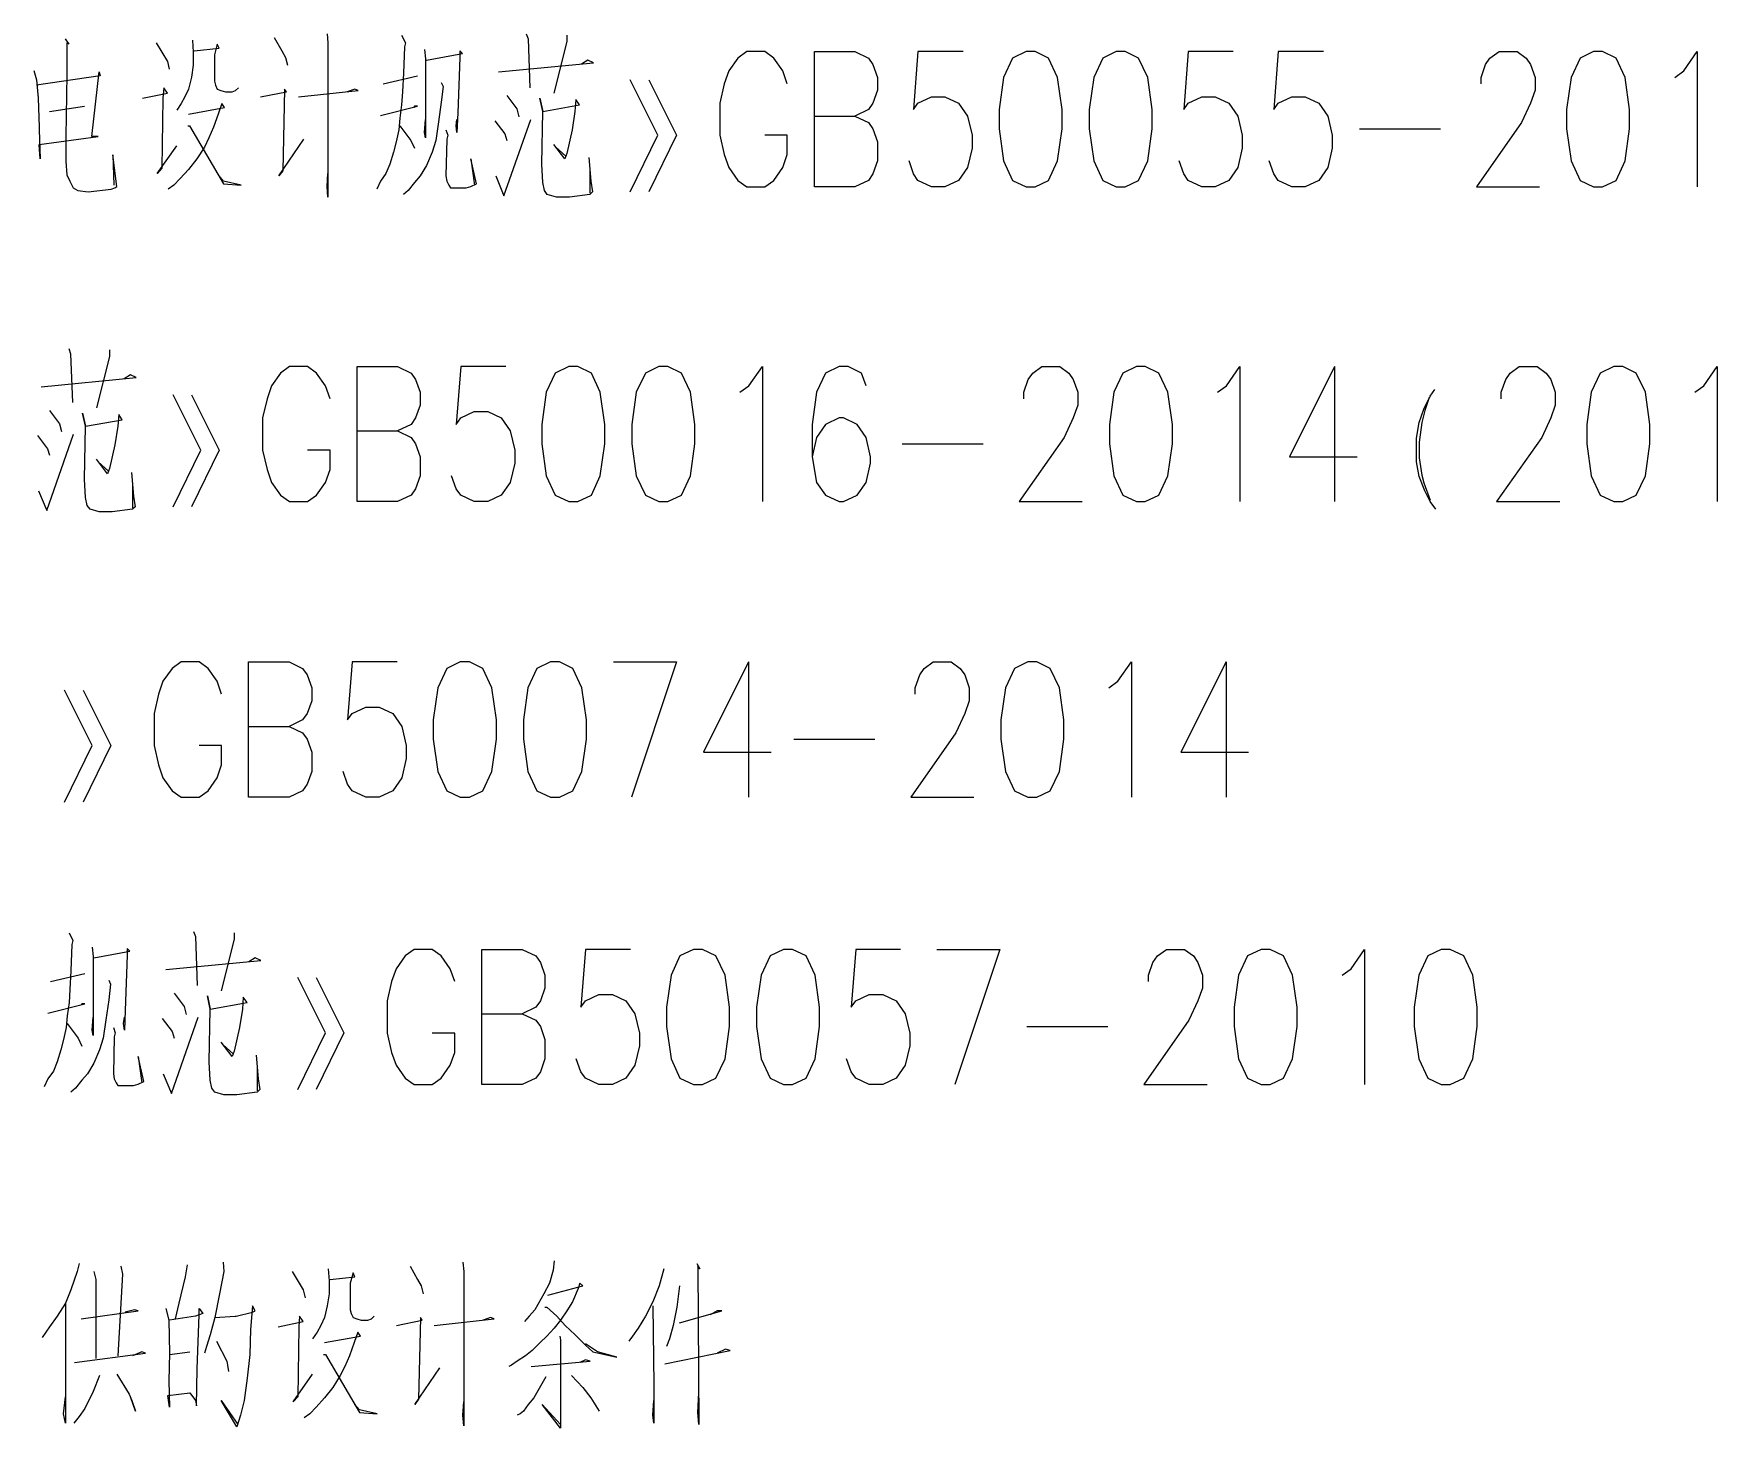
# Model space of a CAD drawing. Header units: millimetres. Extents: x 0 to 586, y 0 to 414.
# Drawn here: x 66.75 to 111.39, y 166.59 to 203.57 of the extents above; entities that cross this region are included whole.
import ezdxf

# ---------------------------------------------------------------- set-up
doc = ezdxf.new("R2010")
doc.units = ezdxf.units.MM

msp = doc.modelspace()

# ---------------------------------------------------------------- linework, layer by layer
at = {"color": 0, "lineweight": 0}
for points in [[(67.578111, 203.429306), (67.676889, 203.291722), (67.6275, 203.327), (67.6275, 202.487389), (67.602806, 200.846972), (67.602806, 200.18375), (67.6275, 199.830972), (67.701583, 199.658111), (67.796833, 199.481722), (67.920306, 199.414694), (68.188417, 199.379417), (68.80225, 199.449972), (68.8975, 199.481722), (68.946889, 199.517), (68.848111, 200.356611), (68.872806, 199.552278)], [(69.998167, 203.327), (70.290972, 202.836639), (70.340361, 202.6285)], [(70.954194, 203.397556), (70.975361, 203.080056), (70.975361, 202.730806), (70.9295, 202.416833), (70.855417, 202.102861), (70.756639, 201.894722), (70.657861, 201.718333), (70.537917, 201.545472)], [(71.000056, 203.115333), (71.663278, 203.185889), (71.613889, 203.291722), (71.539806, 203.013028), (71.539806, 202.766083), (71.539806, 202.557944), (71.539806, 202.314528), (71.5645, 202.208694), (71.613889, 202.102861), (71.709139, 202.067583), (71.832611, 202.032306), (72.005472, 202.032306), (72.100722, 202.067583), (72.174806, 202.138139)], [(73.127306, 203.464583), (73.324861, 203.115333), (73.423639, 202.942472), (73.473028, 202.730806)], [(74.524306, 203.570417), (74.549, 203.327), (74.549, 199.238306), (74.524306, 199.517), (74.549, 199.86625)], [(76.503389, 203.535139), (76.602167, 203.327), (76.577472, 203.221167), (76.552778, 202.522667), (76.528083, 202.032306), (76.503389, 201.683056), (76.454, 201.333806), (76.429306, 201.019833), (76.355222, 200.705861), (76.284667, 200.427167), (76.185889, 200.113194), (76.087111, 199.86625), (75.942472, 199.658111), (75.843694, 199.449972)], [(77.113694, 203.150611), (77.138389, 202.907194), (77.138389, 201.160944), (77.138389, 200.811694), (77.113694, 200.949278), (77.138389, 201.298528)], [(79.805389, 203.570417), (79.854778, 203.429306), (79.904167, 202.138139)], [(80.881361, 203.535139), (80.881361, 203.362278), (80.539167, 201.997028)], [(77.163083, 202.871917), (78.119111, 203.048306), (78.045028, 203.115333), (78.045028, 202.942472), (77.995639, 201.474917), (77.970944, 200.949278), (77.94625, 201.125667), (77.970944, 201.298528)], [(79.071611, 202.557944), (81.590444, 202.801361), (81.442278, 202.871917), (81.272944, 202.766083)], [(86.730417, 202.240444), (86.614, 202.582639), (86.374111, 202.921306), (86.134222, 203.094167), (85.657972, 203.094167), (85.418083, 202.921306), (85.178194, 202.582639), (85.05825, 202.240444), (84.941833, 201.728917), (84.941833, 200.875194), (85.05825, 200.363667), (85.178194, 200.021472), (85.418083, 199.679278), (85.657972, 199.509944), (86.134222, 199.509944), (86.374111, 199.679278), (86.614, 200.021472), (86.730417, 200.363667), (86.730417, 200.875194), (86.134222, 200.875194)], [(87.450083, 199.509944), (87.450083, 203.094167), (88.522528, 203.094167), (88.882361, 202.921306), (89.002306, 202.751972), (89.12225, 202.409778), (89.12225, 202.071111), (89.002306, 201.728917), (88.882361, 201.559583), (88.522528, 201.386722)], [(91.390611, 203.094167), (90.194694, 203.094167), (90.07475, 201.559583), (90.194694, 201.728917), (90.554528, 201.89825), (90.910833, 201.89825), (91.270667, 201.728917), (91.510556, 201.386722), (91.6305, 200.875194), (91.6305, 200.533), (91.510556, 200.021472), (91.270667, 199.679278), (90.910833, 199.509944), (90.554528, 199.509944), (90.194694, 199.679278), (90.07475, 199.852139), (89.958333, 200.194333)], [(98.555528, 203.094167), (97.363139, 203.094167), (97.243194, 201.559583), (97.363139, 201.728917), (97.719444, 201.89825), (98.079278, 201.89825), (98.439111, 201.728917), (98.675472, 201.386722), (98.795417, 200.875194), (98.795417, 200.533), (98.675472, 200.021472), (98.439111, 199.679278), (98.079278, 199.509944), (97.719444, 199.509944), (97.363139, 199.679278), (97.243194, 199.852139), (97.12325, 200.194333)], [(100.947361, 203.094167), (99.751444, 203.094167), (99.6315, 201.559583), (99.751444, 201.728917), (100.111278, 201.89825), (100.467583, 201.89825), (100.827417, 201.728917), (101.063778, 201.386722), (101.183722, 200.875194), (101.183722, 200.533), (101.063778, 200.021472), (100.827417, 199.679278), (100.467583, 199.509944), (100.111278, 199.509944), (99.751444, 199.679278), (99.6315, 199.852139), (99.511556, 200.194333)], [(105.127778, 202.240444), (105.127778, 202.409778), (105.247722, 202.751972), (105.364139, 202.921306), (105.604028, 203.094167), (106.083806, 203.094167), (106.320167, 202.921306), (106.440111, 202.751972), (106.560056, 202.409778), (106.560056, 202.071111), (106.440111, 201.728917), (106.200222, 201.217389), (105.007833, 199.509944), (106.68, 199.509944)], [(110.264222, 202.409778), (110.500583, 202.582639), (110.860417, 203.094167), (110.860417, 199.509944)], [(66.745556, 202.593222), (66.819639, 202.346278), (66.869028, 201.859444), (66.893722, 201.090389), (66.893722, 201.019833), (66.918417, 200.250778), (66.893722, 200.635306), (68.456528, 200.846972), (68.287194, 200.846972), (68.481222, 202.557944), (68.505917, 202.452111), (66.819639, 202.208694)], [(76.013028, 202.243972), (76.919667, 202.452111)], [(77.554667, 202.27925), (77.604056, 202.173417), (77.554667, 201.753611), (77.480583, 201.2315), (77.410028, 200.741139), (77.31125, 200.427167), (77.163083, 200.077917), (76.99375, 199.799222), (76.845583, 199.622833), (76.67625, 199.414694), (76.552778, 199.308861)], [(82.567639, 199.379417), (83.301417, 200.88225), (82.567639, 202.346278)], [(83.058, 202.346278), (83.791778, 200.88225), (83.058, 199.379417)], [(69.631278, 201.859444), (70.290972, 201.997028), (70.195722, 202.138139), (70.171028, 201.859444), (70.146333, 200.007361), (70.022861, 199.86625), (70.537917, 200.600028)], [(72.760417, 201.894722), (73.448333, 202.032306), (73.398944, 202.102861), (73.349556, 199.936806), (73.250778, 199.799222), (73.910472, 200.776417)], [(73.765833, 201.894722), (75.353333, 202.067583), (75.258083, 202.102861), (75.060528, 202.032306)], [(79.290333, 201.93), (79.561972, 201.58075), (79.607833, 201.369083)], [(81.466972, 200.286056), (81.516361, 199.658111), (81.56575, 199.379417), (81.491667, 199.308861), (80.955444, 199.238306), (80.61325, 199.238306), (80.366306, 199.308861), (80.292222, 199.414694), (80.246361, 199.622833), (80.221667, 200.113194), (80.246361, 201.510194), (80.172278, 201.859444), (80.246361, 201.510194), (81.223556, 201.683056), (81.124778, 201.824167), (81.100083, 201.510194), (81.026, 201.019833), (80.881361, 200.391889), (80.831972, 200.250778), (80.539167, 200.635306)], [(67.161833, 201.510194), (68.093167, 201.647778)], [(70.855417, 201.439639), (71.807917, 201.616028), (71.733833, 201.718333), (71.638583, 201.439639), (71.515111, 201.090389), (71.391639, 200.811694), (71.271694, 200.56475), (71.074139, 200.250778), (70.855417, 199.972083), (70.633167, 199.728667), (70.463833, 199.552278), (70.315667, 199.449972)], [(75.942472, 201.404361), (76.919667, 201.647778), (76.845583, 201.647778), (76.820889, 201.616028)], [(87.450083, 201.386722), (88.522528, 201.386722), (88.882361, 201.217389), (89.002306, 201.044528), (89.12225, 200.705861), (89.12225, 200.194333), (89.002306, 199.852139), (88.882361, 199.679278), (88.522528, 199.509944), (87.450083, 199.509944)], [(70.830722, 201.125667), (70.880111, 201.125667), (71.783222, 199.587556), (72.248889, 199.552278), (71.783222, 199.658111), (71.663278, 199.799222)], [(76.454, 201.125667), (76.746806, 200.741139), (76.845583, 200.533)], [(77.678139, 201.019833), (77.727528, 200.88225), (77.702833, 200.776417), (77.678139, 199.799222), (77.702833, 199.658111), (77.752222, 199.552278), (77.798083, 199.481722), (77.896861, 199.481722), (78.214361, 199.481722), (78.337833, 199.517), (78.486, 199.587556), (78.337833, 200.250778), (78.436611, 199.552278)], [(78.972833, 201.26325), (79.240944, 200.914), (79.290333, 200.741139)], [(78.997528, 199.799222), (79.21625, 199.273583), (79.925333, 201.298528)], [(101.899861, 201.044528), (104.051806, 201.044528)], [(80.588556, 200.56475), (80.856667, 200.321333)], [(81.491667, 199.936806), (81.491667, 199.344139)], [(67.676889, 195.220167), (67.726278, 195.079056), (67.775667, 193.787889)], [(68.752861, 195.184889), (68.752861, 195.0085), (68.410667, 193.646778)], [(74.605444, 193.890194), (74.4855, 194.228861), (74.245611, 194.571056), (74.00925, 194.743917), (73.529472, 194.743917), (73.289583, 194.571056), (73.053222, 194.228861), (72.933278, 193.890194), (72.813333, 193.378667), (72.813333, 192.524944), (72.933278, 192.013417), (73.053222, 191.671222), (73.289583, 191.329028), (73.529472, 191.159694), (74.00925, 191.159694), (74.245611, 191.329028), (74.4855, 191.671222), (74.605444, 192.013417), (74.605444, 192.524944), (74.00925, 192.524944)], [(75.321583, 191.159694), (75.321583, 194.743917), (76.397556, 194.743917), (76.753861, 194.571056), (76.873806, 194.401722), (76.99375, 194.059528), (76.99375, 193.717333), (76.873806, 193.378667), (76.753861, 193.205806), (76.397556, 193.036472)], [(79.262111, 194.743917), (78.069722, 194.743917), (77.949778, 193.205806), (78.069722, 193.378667), (78.426028, 193.548), (78.785861, 193.548), (79.145694, 193.378667), (79.382056, 193.036472), (79.502, 192.524944), (79.502, 192.18275), (79.382056, 191.671222), (79.145694, 191.329028), (78.785861, 191.159694), (78.426028, 191.159694), (78.069722, 191.329028), (77.949778, 191.501889), (77.829833, 191.840556)], [(85.474528, 194.059528), (85.714417, 194.228861), (86.070722, 194.743917), (86.070722, 191.159694)], [(88.818861, 194.228861), (88.698917, 194.571056), (88.342611, 194.743917), (88.102722, 194.743917), (87.742889, 194.571056), (87.506528, 194.059528), (87.386583, 193.205806), (87.386583, 192.352083), (87.506528, 191.671222), (87.742889, 191.329028), (88.102722, 191.159694), (88.222667, 191.159694), (88.578972, 191.329028), (88.818861, 191.671222), (88.938806, 192.18275), (88.938806, 192.352083), (88.818861, 192.863611), (88.578972, 193.205806), (88.222667, 193.378667), (88.102722, 193.378667), (87.742889, 193.205806), (87.506528, 192.863611), (87.386583, 192.352083)], [(92.999278, 193.890194), (92.999278, 194.059528), (93.119222, 194.401722), (93.239167, 194.571056), (93.479056, 194.743917), (93.955306, 194.743917), (94.195194, 194.571056), (94.315139, 194.401722), (94.431556, 194.059528), (94.431556, 193.717333), (94.315139, 193.378667), (94.07525, 192.863611), (92.879333, 191.159694), (94.5515, 191.159694)], [(98.135722, 194.059528), (98.375611, 194.228861), (98.731917, 194.743917), (98.731917, 191.159694)], [(101.240167, 194.743917), (100.047778, 192.352083), (101.839889, 192.352083)], [(101.240167, 194.743917), (101.240167, 191.159694)], [(105.660472, 193.890194), (105.660472, 194.059528), (105.780417, 194.401722), (105.900361, 194.571056), (106.14025, 194.743917), (106.6165, 194.743917), (106.856389, 194.571056), (106.976333, 194.401722), (107.096278, 194.059528), (107.096278, 193.717333), (106.976333, 193.378667), (106.736444, 192.863611), (105.540528, 191.159694), (107.212694, 191.159694)], [(110.796917, 194.059528), (111.036806, 194.228861), (111.393111, 194.743917), (111.393111, 191.159694)], [(66.943111, 194.207694), (69.461944, 194.451111), (69.317306, 194.521667), (69.144444, 194.415833)], [(70.442667, 191.025639), (71.176444, 192.528472), (70.442667, 193.996028)], [(70.9295, 193.996028), (71.663278, 192.528472), (70.9295, 191.025639)], [(103.928333, 190.958611), (103.780167, 191.16675), (103.635528, 191.445444), (103.487361, 191.829972), (103.413278, 192.2145), (103.413278, 192.842444), (103.487361, 193.26225), (103.610833, 193.6115), (103.780167, 193.96075), (103.903639, 194.137139)], [(103.755472, 193.925472), (103.635528, 193.576222), (103.561444, 193.26225), (103.487361, 192.740139), (103.487361, 192.320333), (103.561444, 191.86525), (103.610833, 191.657111), (103.780167, 191.202028)], [(67.165361, 193.576222), (67.433472, 193.226972), (67.482861, 193.018833)], [(69.342, 191.935806), (69.391389, 191.307861), (69.43725, 191.025639), (69.366694, 190.958611), (68.826944, 190.888056), (68.48475, 190.888056), (68.241333, 190.958611), (68.16725, 191.060917), (68.117861, 191.272583), (68.093167, 191.759417), (68.117861, 193.159944), (68.043778, 193.509194), (68.117861, 193.159944), (69.095056, 193.332806), (68.999806, 193.473917), (68.975111, 193.159944), (68.901028, 192.669583), (68.752861, 192.041639), (68.703472, 191.900528), (68.410667, 192.285056)], [(66.847861, 192.913), (67.115972, 192.56375), (67.165361, 192.390889)], [(66.872556, 191.445444), (67.091278, 190.923333), (67.800361, 192.948278)], [(75.321583, 193.036472), (76.397556, 193.036472), (76.753861, 192.863611), (76.873806, 192.694278), (76.99375, 192.352083), (76.99375, 191.840556), (76.873806, 191.501889), (76.753861, 191.329028), (76.397556, 191.159694), (75.321583, 191.159694)], [(89.774889, 192.694278), (91.923306, 192.694278)], [(68.460056, 192.2145), (68.728167, 191.971083)], [(69.366694, 191.586556), (69.366694, 190.993889)], [(71.726778, 186.055), (71.610361, 186.397194), (71.370472, 186.735861), (71.130583, 186.908722), (70.654333, 186.908722), (70.414444, 186.735861), (70.174556, 186.397194), (70.054611, 186.055), (69.938194, 185.543472), (69.938194, 184.68975), (70.054611, 184.178222), (70.174556, 183.836028), (70.414444, 183.493833), (70.654333, 183.3245), (71.130583, 183.3245), (71.370472, 183.493833), (71.610361, 183.836028), (71.726778, 184.178222), (71.726778, 184.68975), (71.130583, 184.68975)], [(72.446444, 183.3245), (72.446444, 186.908722), (73.518889, 186.908722), (73.878722, 186.735861), (73.998667, 186.566528), (74.118611, 186.224333), (74.118611, 185.882139), (73.998667, 185.543472), (73.878722, 185.370611), (73.518889, 185.201278)], [(76.386972, 186.908722), (75.191056, 186.908722), (75.071111, 185.370611), (75.191056, 185.543472), (75.550889, 185.712806), (75.907194, 185.712806), (76.267028, 185.543472), (76.506917, 185.201278), (76.626861, 184.68975), (76.626861, 184.347556), (76.506917, 183.836028), (76.267028, 183.493833), (75.907194, 183.3245), (75.550889, 183.3245), (75.191056, 183.493833), (75.071111, 183.666694), (74.954694, 184.005361)], [(82.119611, 186.908722), (83.791778, 186.908722), (82.599389, 183.3245)], [(85.703833, 186.908722), (84.507917, 184.520417), (86.300028, 184.520417)], [(85.703833, 186.908722), (85.703833, 183.3245)], [(90.124139, 186.055), (90.124139, 186.224333), (90.244083, 186.566528), (90.3605, 186.735861), (90.600389, 186.908722), (91.080167, 186.908722), (91.316528, 186.735861), (91.436472, 186.566528), (91.556417, 186.224333), (91.556417, 185.882139), (91.436472, 185.543472), (91.196583, 185.031944), (90.004194, 183.3245), (91.676361, 183.3245)], [(95.260583, 186.224333), (95.496944, 186.397194), (95.856778, 186.908722), (95.856778, 183.3245)], [(98.365028, 186.908722), (97.169111, 184.520417), (98.961222, 184.520417)], [(98.365028, 186.908722), (98.365028, 183.3245)], [(67.564, 183.193972), (68.297778, 184.693278), (67.564, 186.160833)], [(68.054361, 186.160833), (68.788139, 184.693278), (68.054361, 183.193972)], [(72.446444, 185.201278), (73.518889, 185.201278), (73.878722, 185.031944), (73.998667, 184.859083), (74.118611, 184.520417), (74.118611, 184.005361), (73.998667, 183.666694), (73.878722, 183.493833), (73.518889, 183.3245), (72.446444, 183.3245)], [(86.89975, 184.859083), (89.048167, 184.859083)], [(67.683944, 179.726167), (67.782722, 179.518028), (67.758028, 179.412194), (67.733333, 178.713694), (67.708639, 178.226861), (67.683944, 177.877611), (67.634556, 177.528361), (67.609861, 177.210861), (67.535778, 176.896889), (67.465222, 176.618194), (67.366444, 176.304222), (67.267667, 176.060806), (67.123028, 175.849139), (67.02425, 175.641)], [(70.985944, 179.761444), (71.035333, 179.623861), (71.081194, 178.329167)], [(72.061917, 179.726167), (72.061917, 179.553306), (71.719722, 178.191583)], [(68.29425, 179.341639), (68.318944, 179.098222), (68.318944, 177.351972), (68.318944, 177.002722), (68.29425, 177.143833), (68.318944, 177.493083)], [(68.343639, 179.062944), (69.296139, 179.239333), (69.225583, 179.309889), (69.225583, 179.1335), (69.176194, 177.665944), (69.1515, 177.143833), (69.126806, 177.316694), (69.1515, 177.493083)], [(70.252167, 178.748972), (72.771, 178.992389), (72.622833, 179.062944), (72.4535, 178.960639)], [(77.910972, 178.431472), (77.791028, 178.773667), (77.554667, 179.115861), (77.314778, 179.285194), (76.838528, 179.285194), (76.598639, 179.115861), (76.35875, 178.773667), (76.238806, 178.431472), (76.118861, 177.919944), (76.118861, 177.066222), (76.238806, 176.554694), (76.35875, 176.2125), (76.598639, 175.873833), (76.838528, 175.700972), (77.314778, 175.700972), (77.554667, 175.873833), (77.791028, 176.2125), (77.910972, 176.554694), (77.910972, 177.066222), (77.314778, 177.066222)], [(78.627111, 175.700972), (78.627111, 179.285194), (79.703083, 179.285194), (80.062917, 179.115861), (80.182861, 178.943), (80.299278, 178.604333), (80.299278, 178.262139), (80.182861, 177.919944), (80.062917, 177.750611), (79.703083, 177.57775)], [(82.571167, 179.285194), (81.37525, 179.285194), (81.255306, 177.750611), (81.37525, 177.919944), (81.735083, 178.089278), (82.091389, 178.089278), (82.451222, 177.919944), (82.691111, 177.57775), (82.811056, 177.066222), (82.811056, 176.727556), (82.691111, 176.2125), (82.451222, 175.873833), (82.091389, 175.700972), (81.735083, 175.700972), (81.37525, 175.873833), (81.255306, 176.043167), (81.135361, 176.385361)], [(89.736083, 179.285194), (88.543694, 179.285194), (88.42375, 177.750611), (88.543694, 177.919944), (88.9, 178.089278), (89.259833, 178.089278), (89.616139, 177.919944), (89.856028, 177.57775), (89.975972, 177.066222), (89.975972, 176.727556), (89.856028, 176.2125), (89.616139, 175.873833), (89.259833, 175.700972), (88.9, 175.700972), (88.543694, 175.873833), (88.42375, 176.043167), (88.303806, 176.385361)], [(90.692111, 179.285194), (92.364278, 179.285194), (91.171889, 175.700972)], [(96.308333, 178.431472), (96.308333, 178.604333), (96.42475, 178.943), (96.544694, 179.115861), (96.784583, 179.285194), (97.260833, 179.285194), (97.500722, 179.115861), (97.620667, 178.943), (97.740611, 178.604333), (97.740611, 178.262139), (97.620667, 177.919944), (97.380778, 177.408417), (96.188389, 175.700972), (97.860556, 175.700972)], [(101.444778, 178.604333), (101.681139, 178.773667), (102.040972, 179.285194), (102.040972, 175.700972)], [(67.193583, 178.435), (68.100222, 178.643139)], [(68.735222, 178.470278), (68.784611, 178.364444), (68.735222, 177.944639), (68.661139, 177.422528), (68.587056, 176.932167), (68.491806, 176.618194), (68.343639, 176.268944), (68.174306, 175.99025), (68.026139, 175.813861), (67.853278, 175.605722), (67.733333, 175.499889)], [(73.748194, 175.570444), (74.481972, 177.073278), (73.748194, 178.540833)], [(74.238556, 178.540833), (74.972333, 177.073278), (74.238556, 175.570444)], [(67.123028, 177.595389), (68.100222, 177.842333), (68.026139, 177.842333), (68.001444, 177.807056)], [(70.470889, 178.121028), (70.739, 177.771778), (70.788389, 177.560111)], [(72.647528, 176.477083), (72.696917, 175.849139), (72.746306, 175.570444), (72.672222, 175.499889), (72.136, 175.429333), (71.790278, 175.429333), (71.546861, 175.499889), (71.472778, 175.605722), (71.426917, 175.813861), (71.402222, 176.304222), (71.426917, 177.701222), (71.352833, 178.050472), (71.426917, 177.701222), (72.404111, 177.877611), (72.305333, 178.015194), (72.280639, 177.701222), (72.206556, 177.210861), (72.061917, 176.582917), (72.012528, 176.445333), (71.719722, 176.826333)], [(67.634556, 177.316694), (67.927361, 176.932167), (68.026139, 176.724028)], [(70.153389, 177.457806), (70.4215, 177.108556), (70.470889, 176.932167)], [(70.178083, 175.99025), (70.396806, 175.464611), (71.105889, 177.493083)], [(78.627111, 177.57775), (79.703083, 177.57775), (80.062917, 177.408417), (80.182861, 177.239083), (80.299278, 176.896889), (80.299278, 176.385361), (80.182861, 176.043167), (80.062917, 175.873833), (79.703083, 175.700972), (78.627111, 175.700972)], [(68.858694, 177.210861), (68.908083, 177.073278), (68.883389, 176.967444), (68.858694, 175.99025), (68.883389, 175.849139), (68.92925, 175.743306), (68.978639, 175.676278), (69.077417, 175.676278), (69.394917, 175.676278), (69.518389, 175.711556), (69.663028, 175.778583), (69.518389, 176.445333), (69.617167, 175.743306)], [(93.080417, 177.239083), (95.232361, 177.239083)], [(71.769111, 176.759306), (72.037222, 176.512361)], [(72.672222, 176.127833), (72.672222, 175.535167)], [(80.546222, 171.023139), (80.521528, 170.779722), (80.42275, 170.430472), (80.278111, 170.14825), (80.031167, 169.731972), (79.886528, 169.555583), (79.763056, 169.414472)], [(67.952056, 170.952583), (67.902667, 170.744444), (67.733333, 170.254083), (67.585167, 169.904833), (67.366444, 169.555583), (67.168889, 169.276889), (66.974861, 168.998194)], [(68.343639, 170.744444), (68.393028, 170.532778), (68.393028, 168.437278)], [(69.052722, 170.882028), (69.102111, 170.673889), (68.978639, 168.507833)], [(70.813083, 170.917306), (70.763694, 170.603333), (70.594361, 169.904833), (70.495583, 169.485028)], [(71.769111, 170.987861), (71.790278, 170.744444), (71.670333, 170.14825), (71.546861, 169.520306), (71.426917, 169.065222), (71.328139, 168.75125), (71.27875, 168.578389)], [(73.600028, 170.744444), (73.896361, 170.254083), (73.942222, 170.045944)], [(74.556056, 170.811472), (74.58075, 170.4975), (74.58075, 170.14825), (74.531361, 169.834278), (74.457278, 169.520306), (74.3585, 169.312167), (74.26325, 169.135778), (74.139778, 168.962917)], [(74.605444, 170.532778), (75.265139, 170.603333), (75.21575, 170.709167), (75.141667, 170.430472), (75.141667, 170.183528), (75.141667, 169.975389), (75.141667, 169.731972), (75.166361, 169.626139), (75.21575, 169.520306), (75.314528, 169.485028), (75.434472, 169.44975), (75.607333, 169.44975), (75.706111, 169.485028), (75.776667, 169.555583)], [(76.732694, 170.882028), (76.926722, 170.532778), (77.0255, 170.359917), (77.074889, 170.14825)], [(78.126167, 170.987861), (78.150861, 170.744444), (78.150861, 166.65575), (78.126167, 166.934444), (78.150861, 167.283694)], [(83.456639, 170.811472), (83.333167, 170.359917), (83.163833, 169.940111), (82.966278, 169.555583), (82.77225, 169.241611), (82.624083, 169.029944), (82.528833, 168.892361)], [(84.335056, 170.952583), (84.409139, 170.811472), (84.35975, 170.882028), (84.384444, 166.691028), (84.35975, 167.005), (84.384444, 167.530639)], [(80.376889, 170.112972), (81.304694, 170.359917), (81.230611, 170.430472), (81.181222, 170.289361), (81.036583, 169.940111), (80.888417, 169.696694), (80.719083, 169.44975), (80.546222, 169.241611), (80.352194, 169.029944), (80.179333, 168.857083), (79.960611, 168.648944), (79.78775, 168.507833), (79.569028, 168.366722), (79.420861, 168.264417), (79.346778, 168.229139)], [(83.872917, 170.359917), (83.798833, 169.799), (83.700056, 169.312167), (83.604806, 168.962917), (83.530722, 168.75125)], [(67.585167, 169.904833), (67.585167, 166.726306), (67.535778, 166.969722), (67.585167, 167.424806)], [(68.001444, 169.485028), (69.518389, 169.696694), (69.419611, 169.731972), (69.176194, 169.661417)], [(70.252167, 169.763722), (70.32625, 169.44975), (70.350944, 168.578389), (70.32625, 167.844611), (70.350944, 167.146111), (70.301556, 167.460083), (70.887167, 167.530639), (71.035333, 167.318972), (71.060028, 167.181389), (71.081194, 168.158583), (71.130583, 169.590861), (71.130583, 169.763722), (71.229361, 169.626139), (71.035333, 169.555583), (70.350944, 169.44975)], [(71.546861, 169.520306), (72.086611, 169.555583), (72.111306, 169.555583), (72.54875, 169.661417), (72.622833, 169.696694), (72.54875, 169.834278), (72.499361, 169.206333), (72.478194, 168.543111), (72.404111, 167.915167), (72.330028, 167.318972), (72.23125, 166.934444), (72.136, 166.620472), (71.719722, 167.318972), (72.157167, 166.691028)], [(80.302806, 169.799), (80.352194, 169.799), (80.620306, 169.555583), (80.839028, 169.312167), (81.107139, 169.065222), (81.378778, 168.786528), (81.572806, 168.613667), (82.207806, 168.472556), (81.696278, 168.613667), (81.378778, 168.821806)], [(83.163833, 169.834278), (83.188528, 167.738778), (83.188528, 167.146111), (83.188528, 166.726306), (83.163833, 166.934444), (83.188528, 167.318972)], [(83.872917, 169.379194), (84.998278, 169.696694), (84.874806, 169.696694), (84.680778, 169.590861)], [(73.233139, 169.276889), (73.896361, 169.414472), (73.797583, 169.555583), (73.772889, 169.276889), (73.748194, 167.424806), (73.624722, 167.283694), (74.139778, 168.017472)], [(76.365806, 169.312167), (77.050194, 169.44975), (77.000806, 169.520306), (76.951417, 167.35425), (76.852639, 167.216667), (77.515861, 168.193861)], [(77.367694, 169.312167), (78.955194, 169.485028), (78.859944, 169.520306), (78.662389, 169.44975)], [(71.59625, 168.892361), (71.864361, 168.366722), (71.889056, 168.264417), (71.91375, 168.088028)], [(74.457278, 168.857083), (75.409778, 169.029944), (75.339222, 169.135778), (75.240444, 168.857083), (75.116972, 168.507833), (74.997028, 168.229139), (74.873556, 167.982194), (74.676, 167.668222), (74.457278, 167.389528), (74.238556, 167.146111), (74.065694, 166.969722), (73.921056, 166.863889)], [(80.719083, 168.927639), (80.719083, 166.585194), (80.228722, 167.216667), (80.719083, 166.691028)], [(80.694389, 169.029944), (80.719083, 168.927639)], [(67.832111, 168.331444), (69.712417, 168.578389), (69.617167, 168.613667), (69.370222, 168.507833)], [(70.350944, 168.543111), (70.887167, 168.613667)], [(74.432583, 168.543111), (74.481972, 168.543111), (75.385083, 167.005), (75.85075, 166.969722), (75.385083, 167.075556), (75.265139, 167.216667)], [(79.935917, 168.229139), (81.498722, 168.366722), (81.378778, 168.402), (81.230611, 168.331444)], [(83.481333, 168.296167), (85.217, 168.648944), (85.093528, 168.680694), (84.874806, 168.578389)], [(68.491806, 167.982194), (68.318944, 167.565917), (68.100222, 167.110833), (67.952056, 166.899167), (67.807417, 166.726306)], [(68.953944, 168.017472), (69.274972, 167.495361), (69.345528, 167.318972), (69.444306, 167.040278), (69.320833, 167.389528)], [(80.3275, 167.946917), (80.01, 167.389528), (79.861833, 167.216667), (79.738361, 167.040278), (79.643111, 166.969722), (79.569028, 166.934444)], [(81.011889, 167.982194), (81.304694, 167.668222), (81.523417, 167.389528), (81.745667, 167.040278)]]:
    msp.add_lwpolyline(points, dxfattribs=at)
for points in [[(93.062778, 203.094167), (92.702944, 202.921306), (92.466583, 202.409778), (92.346639, 201.559583), (92.346639, 201.044528), (92.466583, 200.194333), (92.702944, 199.679278), (93.062778, 199.509944), (93.302667, 199.509944), (93.658972, 199.679278), (93.898861, 200.194333), (94.018806, 201.044528), (94.018806, 201.559583), (93.898861, 202.409778), (93.658972, 202.921306), (93.302667, 203.094167)], [(95.451083, 203.094167), (95.094778, 202.921306), (94.854889, 202.409778), (94.734944, 201.559583), (94.734944, 201.044528), (94.854889, 200.194333), (95.094778, 199.679278), (95.451083, 199.509944), (95.690972, 199.509944), (96.047278, 199.679278), (96.287167, 200.194333), (96.407111, 201.044528), (96.407111, 201.559583), (96.287167, 202.409778), (96.047278, 202.921306), (95.690972, 203.094167)], [(108.112278, 203.094167), (107.755972, 202.921306), (107.516083, 202.409778), (107.396139, 201.559583), (107.396139, 201.044528), (107.516083, 200.194333), (107.755972, 199.679278), (108.112278, 199.509944), (108.352167, 199.509944), (108.708472, 199.679278), (108.948361, 200.194333), (109.068306, 201.044528), (109.068306, 201.559583), (108.948361, 202.409778), (108.708472, 202.921306), (108.352167, 203.094167)], [(80.934278, 194.743917), (80.577972, 194.571056), (80.338083, 194.059528), (80.218139, 193.205806), (80.218139, 192.694278), (80.338083, 191.840556), (80.577972, 191.329028), (80.934278, 191.159694), (81.174167, 191.159694), (81.534, 191.329028), (81.770361, 191.840556), (81.890306, 192.694278), (81.890306, 193.205806), (81.770361, 194.059528), (81.534, 194.571056), (81.174167, 194.743917)], [(83.326111, 194.743917), (82.966278, 194.571056), (82.726389, 194.059528), (82.606444, 193.205806), (82.606444, 192.694278), (82.726389, 191.840556), (82.966278, 191.329028), (83.326111, 191.159694), (83.562472, 191.159694), (83.922306, 191.329028), (84.162194, 191.840556), (84.278611, 192.694278), (84.278611, 193.205806), (84.162194, 194.059528), (83.922306, 194.571056), (83.562472, 194.743917)], [(95.987306, 194.743917), (95.627472, 194.571056), (95.387583, 194.059528), (95.271167, 193.205806), (95.271167, 192.694278), (95.387583, 191.840556), (95.627472, 191.329028), (95.987306, 191.159694), (96.223667, 191.159694), (96.5835, 191.329028), (96.823389, 191.840556), (96.943333, 192.694278), (96.943333, 193.205806), (96.823389, 194.059528), (96.5835, 194.571056), (96.223667, 194.743917)], [(108.6485, 194.743917), (108.288667, 194.571056), (108.048778, 194.059528), (107.932361, 193.205806), (107.932361, 192.694278), (108.048778, 191.840556), (108.288667, 191.329028), (108.6485, 191.159694), (108.884861, 191.159694), (109.244694, 191.329028), (109.484583, 191.840556), (109.604528, 192.694278), (109.604528, 193.205806), (109.484583, 194.059528), (109.244694, 194.571056), (108.884861, 194.743917)], [(78.059139, 186.908722), (77.699306, 186.735861), (77.462944, 186.224333), (77.343, 185.370611), (77.343, 184.859083), (77.462944, 184.005361), (77.699306, 183.493833), (78.059139, 183.3245), (78.299028, 183.3245), (78.655333, 183.493833), (78.895222, 184.005361), (79.015167, 184.859083), (79.015167, 185.370611), (78.895222, 186.224333), (78.655333, 186.735861), (78.299028, 186.908722)], [(80.447444, 186.908722), (80.091139, 186.735861), (79.85125, 186.224333), (79.731306, 185.370611), (79.731306, 184.859083), (79.85125, 184.005361), (80.091139, 183.493833), (80.447444, 183.3245), (80.687333, 183.3245), (81.043639, 183.493833), (81.283528, 184.005361), (81.403472, 184.859083), (81.403472, 185.370611), (81.283528, 186.224333), (81.043639, 186.735861), (80.687333, 186.908722)], [(93.108639, 186.908722), (92.752333, 186.735861), (92.512444, 186.224333), (92.3925, 185.370611), (92.3925, 184.859083), (92.512444, 184.005361), (92.752333, 183.493833), (93.108639, 183.3245), (93.348528, 183.3245), (93.704833, 183.493833), (93.944722, 184.005361), (94.064667, 184.859083), (94.064667, 185.370611), (93.944722, 186.224333), (93.704833, 186.735861), (93.348528, 186.908722)], [(84.243333, 179.285194), (83.8835, 179.115861), (83.647139, 178.604333), (83.527194, 177.750611), (83.527194, 177.239083), (83.647139, 176.385361), (83.8835, 175.873833), (84.243333, 175.700972), (84.483222, 175.700972), (84.839528, 175.873833), (85.079417, 176.385361), (85.199361, 177.239083), (85.199361, 177.750611), (85.079417, 178.604333), (84.839528, 179.115861), (84.483222, 179.285194)], [(86.631639, 179.285194), (86.271806, 179.115861), (86.035444, 178.604333), (85.9155, 177.750611), (85.9155, 177.239083), (86.035444, 176.385361), (86.271806, 175.873833), (86.631639, 175.700972), (86.871528, 175.700972), (87.227833, 175.873833), (87.467722, 176.385361), (87.587667, 177.239083), (87.587667, 177.750611), (87.467722, 178.604333), (87.227833, 179.115861), (86.871528, 179.285194)], [(99.292833, 179.285194), (98.933, 179.115861), (98.696639, 178.604333), (98.576694, 177.750611), (98.576694, 177.239083), (98.696639, 176.385361), (98.933, 175.873833), (99.292833, 175.700972), (99.532722, 175.700972), (99.889028, 175.873833), (100.128917, 176.385361), (100.248861, 177.239083), (100.248861, 177.750611), (100.128917, 178.604333), (99.889028, 179.115861), (99.532722, 179.285194)], [(104.069444, 179.285194), (103.713139, 179.115861), (103.47325, 178.604333), (103.353306, 177.750611), (103.353306, 177.239083), (103.47325, 176.385361), (103.713139, 175.873833), (104.069444, 175.700972), (104.309333, 175.700972), (104.669167, 175.873833), (104.905528, 176.385361), (105.025472, 177.239083), (105.025472, 177.750611), (104.905528, 178.604333), (104.669167, 179.115861), (104.309333, 179.285194)]]:
    msp.add_lwpolyline(points, close=True, dxfattribs=at)

doc.saveas('drawing.dxf')
